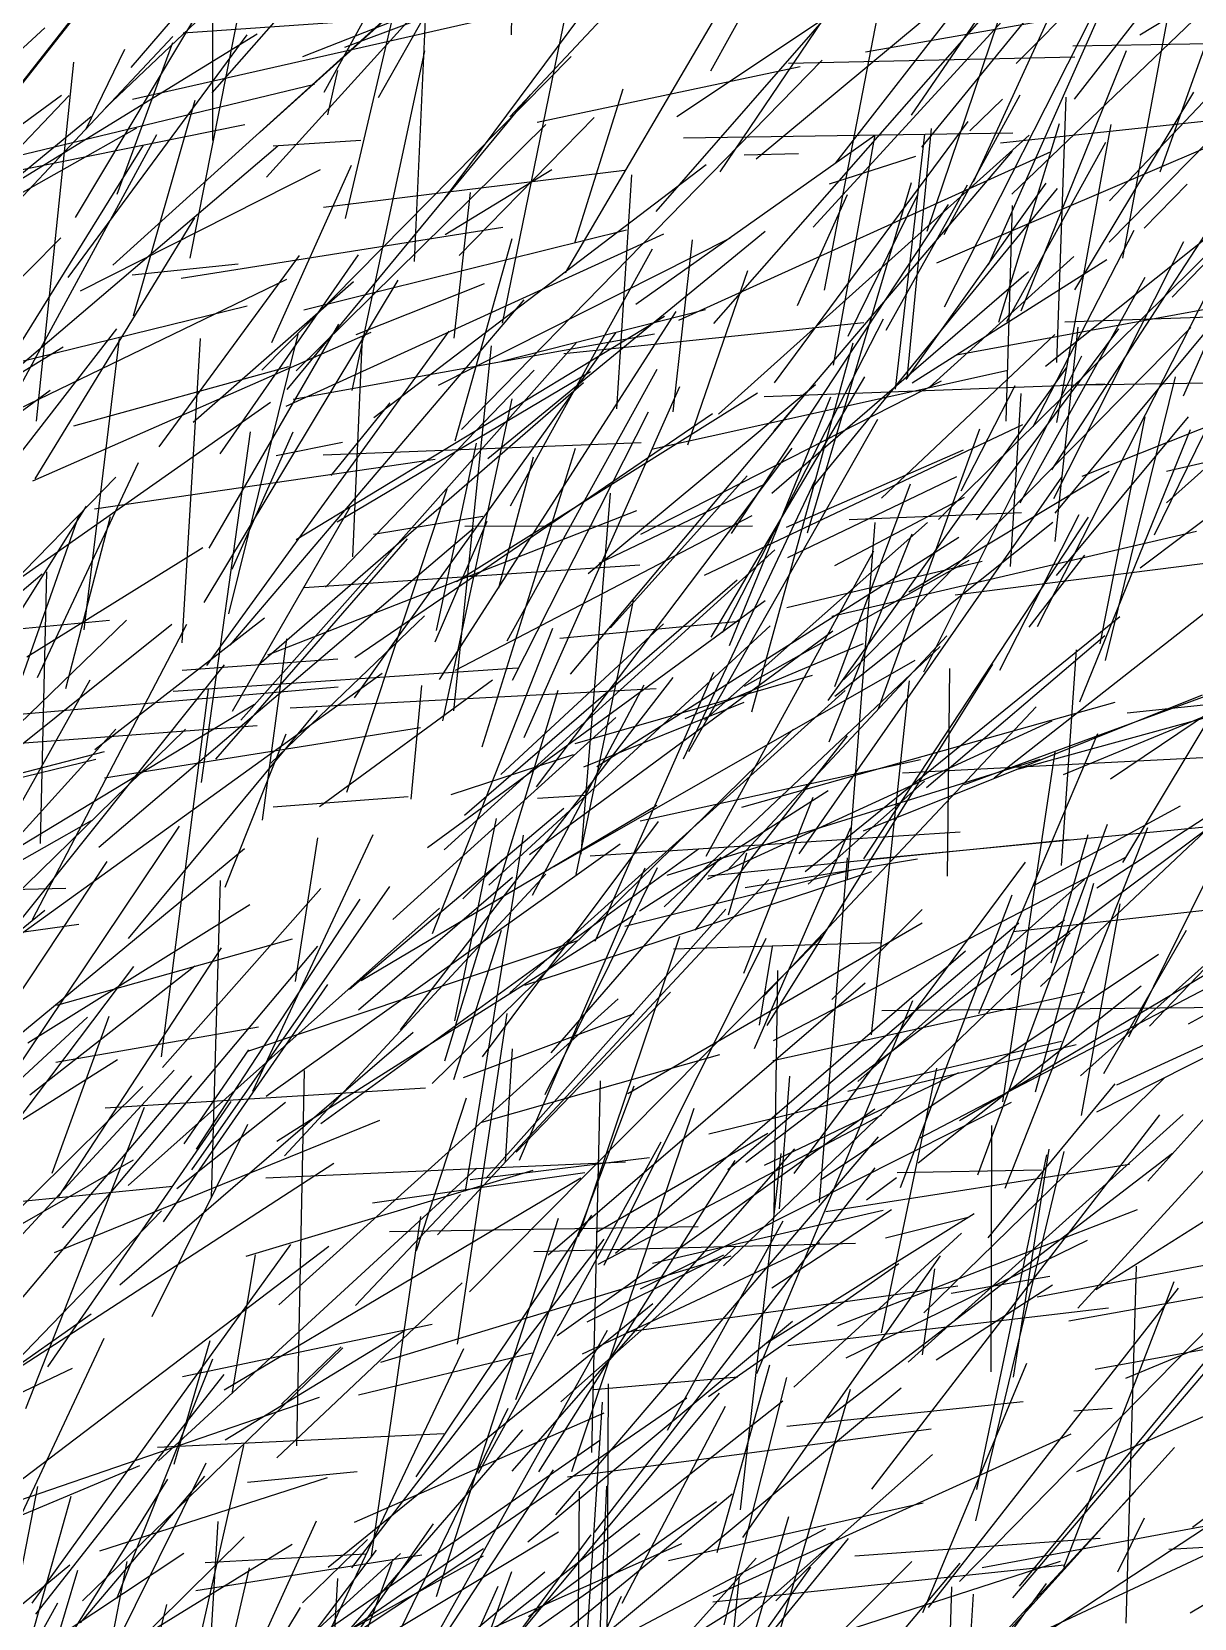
# Model space of a CAD drawing. Header units: metres. Extents: x 0 to 1019, y 0 to 619.
# Drawn here: x 669.5 to 731, y 119.4 to 203.3 of the extents above; entities that cross this region are included whole.
import ezdxf

# ---------------------------------------------------------------- set-up
doc = ezdxf.new("R2010")
doc.units = ezdxf.units.M

msp = doc.modelspace()

# ---------------------------------------------------------------- linework, layer by layer
at = {"color": 58}
for p, q in [((705.422, 201.213), (715.571, 219.536)), ((724.139, 187.954), (736.312, 188.355)), ((673.396, 146.4), (690.334, 147.455))]:
    msp.add_line(p, q, dxfattribs=at)
at = {"color": 74}
for p, q in [((721.57, 201.596), (737.92, 218.11)), ((692.395, 161.874), (706.812, 174.315)), ((668.285, 147.819), (677.328, 161.288))]:
    msp.add_line(p, q, dxfattribs=at)
at = {"color": 56}
for p, q in [((679.054, 200.056), (694.654, 217.742)), ((720.116, 190.964), (728.327, 209.491)), ((699.394, 164.446), (718.542, 176.57)), ((689.012, 150.53), (703.432, 169.145)), ((683.459, 153.075), (684.641, 160.681)), ((706.992, 125.164), (709.139, 143.994)), ((724.787, 127.18), (733.05, 130.77)), ((708.857, 120.337), (712.038, 123.548))]:
    msp.add_line(p, q, dxfattribs=at)
at = {"color": 247}
for p, q in [((684.968, 200.092), (694.556, 217.34)), ((728.887, 176.694), (738.578, 196.471))]:
    msp.add_line(p, q, dxfattribs=at)
at = {"color": 79}
for p, q in [((687.855, 199.796), (697.634, 217.099)), ((673.804, 190.943), (688.779, 204.489)), ((708.782, 182.194), (721.378, 196.961)), ((685.498, 118.257), (704.162, 131.077)), ((696.144, 110.653), (700.704, 120.595))]:
    msp.add_line(p, q, dxfattribs=at)
at = {"color": 141}
for p, q in [((716.041, 198.873), (728.518, 217.088)), ((680.005, 170.864), (695.55, 189.106)), ((676.364, 149.095), (678.866, 168.505)), ((661.535, 141.374), (673.492, 159.422)), ((675.884, 135.381), (680.934, 145.532))]:
    msp.add_line(p, q, dxfattribs=at)
at = {"color": 214}
msp.add_line((724.652, 199.717), (737.535, 216.204), dxfattribs=at)
at = {"color": 203}
for p, q in [((694.882, 203.12), (695.145, 215.495)), ((692.028, 133.913), (694.651, 151.388)), ((692.704, 142.614), (702.174, 143.772))]:
    msp.add_line(p, q, dxfattribs=at)
at = {"color": 35}
for p, q in [((679.08, 197.527), (679.103, 214.222)), ((693.639, 180.725), (708.291, 192.738)), ((684.917, 180.923), (701.742, 181.568)), ((721.985, 118.276), (741.198, 127.283))]:
    msp.add_line(p, q, dxfattribs=at)
at = {"color": 106}
for p, q in [((719.315, 195.355), (727.875, 213.953)), ((681.997, 170.348), (701.508, 177.973)), ((665.889, 163.304), (673.354, 165.23))]:
    msp.add_line(p, q, dxfattribs=at)
at = {"color": 146}
for p, q in [((726.503, 194.348), (745.517, 214.335)), ((694.108, 117.157), (705.877, 131.325))]:
    msp.add_line(p, q, dxfattribs=at)
at = {"color": 176}
for p, q in [((674.775, 201.384), (685.174, 213.593)), ((691.251, 166.853), (694.92, 183.882))]:
    msp.add_line(p, q, dxfattribs=at)
at = {"color": 17}
for p, q in [((716.587, 197.185), (730.017, 213.605)), ((726.484, 192.151), (734.309, 200.122)), ((716.694, 169.455), (725.038, 186.155)), ((683.916, 173.904), (701.673, 175.11)), ((664.532, 108.764), (670.886, 120.243))]:
    msp.add_line(p, q, dxfattribs=at)
at = {"color": 165}
for p, q in [((663.127, 193.149), (678.159, 212.253)), ((711.707, 195.244), (716.268, 196.708)), ((685.658, 177.367), (699.064, 185.314)), ((696.253, 162.774), (698.819, 162.926))]:
    msp.add_line(p, q, dxfattribs=at)
at = {"color": 197}
for p, q in [((681.927, 195.595), (697.059, 212.295)), ((698.529, 112.955), (699.701, 130.846))]:
    msp.add_line(p, q, dxfattribs=at)
at = {"color": 54}
for p, q in [((691.341, 194.456), (704.951, 212.732)), ((677.414, 190.26), (694.42, 192.951))]:
    msp.add_line(p, q, dxfattribs=at)
at = {"color": 152}
for p, q in [((712.032, 196.352), (724.494, 212.334)), ((694.655, 171.08), (702.594, 185.447))]:
    msp.add_line(p, q, dxfattribs=at)
at = {"color": 60}
for p, q in [((686.099, 193.41), (690.462, 211.909)), ((686.6, 170.203), (705.515, 183.103)), ((686.799, 151.59), (694.931, 158.598)), ((691.837, 147.904), (694.349, 155.796)), ((721.397, 120.507), (733.857, 135.115))]:
    msp.add_line(p, q, dxfattribs=at)
at = {"color": 218}
for p, q in [((707.83, 196.565), (725.796, 211.535)), ((698.575, 159.806), (700.122, 178.887)), ((675.483, 104.6), (684.571, 124.57))]:
    msp.add_line(p, q, dxfattribs=at)
at = {"color": 163}
for p, q in [((710.833, 192.955), (727.145, 210.728)), ((691.317, 160.042), (708.802, 175.89)), ((720.987, 142.15), (728.527, 161.214)), ((663.961, 139.39), (674.904, 153.876))]:
    msp.add_line(p, q, dxfattribs=at)
at = {"color": 111}
msp.add_line((677.885, 191.31), (681.59, 209.922), dxfattribs=at)
at = {"color": 42}
for p, q in [((683.846, 201.967), (703.49, 209.697)), ((701.454, 188.879), (714.092, 197.812)), ((668.783, 168.517), (672.019, 177.739)), ((686.447, 122.084), (699.784, 139.465))]:
    msp.add_line(p, q, dxfattribs=at)
at = {"color": 205}
for p, q in [((702.53, 193.775), (716.587, 209.864)), ((708.648, 136.896), (714.98, 141.029))]:
    msp.add_line(p, q, dxfattribs=at)
at = {"color": 38}
for p, q in [((729.183, 195.879), (734.307, 210.18)), ((700.123, 171.769), (707.34, 179.81)), ((690.435, 160.171), (708.298, 173.226)), ((704.396, 116.146), (723.925, 122.436))]:
    msp.add_line(p, q, dxfattribs=at)
at = {"color": 116}
for p, q in [((661.692, 191.284), (676.165, 209.603)), ((691.923, 169.531), (707.61, 177.713)), ((698.417, 139.599), (703.784, 155.471))]:
    msp.add_line(p, q, dxfattribs=at)
at = {"color": 39}
for p, q in [((711.43, 189.629), (715.25, 209.365)), ((708.794, 184.718), (719.028, 198.541)), ((717.379, 191.057), (733.398, 197.918)), ((697.445, 171.222), (706.937, 172.126))]:
    msp.add_line(p, q, dxfattribs=at)
at = {"color": 75}
for p, q in [((716.858, 192.734), (722.374, 209.005)), ((721.756, 121.127), (732.709, 134.363)), ((716.632, 119.72), (722.141, 132.904))]:
    msp.add_line(p, q, dxfattribs=at)
at = {"color": 142}
for p, q in [((728.119, 203.115), (738.724, 209.57)), ((727.386, 119.168), (727.94, 138.027)), ((690.254, 115.954), (709.238, 130.91)), ((697.586, 105.138), (712.703, 123.637))]:
    msp.add_line(p, q, dxfattribs=at)
at = {"color": 18}
for p, q in [((717.789, 188.744), (727.643, 208.153)), ((682.273, 197.25), (686.908, 197.54)), ((669.548, 156.35), (677.709, 171.975)), ((662.718, 156.501), (681.297, 167.735)), ((695.584, 152.883), (713.94, 158.89)), ((715.287, 142.989), (722.91, 143.123))]:
    msp.add_line(p, q, dxfattribs=at)
at = {"color": 76}
for p, q in [((721.35, 194.693), (735.748, 208.495)), ((729.814, 189.252), (745.556, 205.527)), ((712.441, 169.029), (730.803, 187.654)), ((692.457, 141.994), (695.51, 160.818)), ((706.097, 138.053), (724.429, 155.659)), ((670.595, 142.956), (673.61, 151.244)), ((656.928, 129.288), (675.39, 147.531)), ((719.773, 122.109), (738.643, 125.614))]:
    msp.add_line(p, q, dxfattribs=at)
at = {"color": 5}
for p, q in [((727.214, 191.305), (730.353, 208.156)), ((679.745, 128.859), (689.26, 134.653))]:
    msp.add_line(p, q, dxfattribs=at)
at = {"color": 120}
for p, q in [((686.063, 202.471), (698.787, 207.233)), ((691.066, 169.046), (703.587, 188.487))]:
    msp.add_line(p, q, dxfattribs=at)
at = {"color": 4}
for p, q in [((694.402, 187.868), (698.431, 207.547)), ((689.575, 162.711), (690.146, 168.724))]:
    msp.add_line(p, q, dxfattribs=at)
at = {"color": 31}
for p, q in [((694.803, 198.79), (703.068, 207.594)), ((703.987, 197.67), (721.397, 197.928)), ((694.832, 178.213), (702.335, 191.803)), ((662.492, 150.975), (672.593, 169.017)), ((681.909, 147.015), (700.632, 160.348)), ((692.658, 136.677), (711.387, 155.552))]:
    msp.add_line(p, q, dxfattribs=at)
at = {"color": 91}
msp.add_line((703.631, 198.806), (716.453, 207.349), dxfattribs=at)
at = {"color": 108}
for p, q in [((681.594, 197.979), (690.932, 206.381)), ((655.907, 125.203), (671.673, 132.644)), ((674.323, 110.516), (693.398, 123.111))]:
    msp.add_line(p, q, dxfattribs=at)
at = {"color": 157}
for p, q in [((673.412, 199.251), (680.358, 205.852)), ((674.011, 120.461), (679.094, 133.145))]:
    msp.add_line(p, q, dxfattribs=at)
at = {"color": 28}
for p, q in [((689.757, 191.138), (690.403, 205.538)), ((686.177, 163.085), (691.486, 179.116)), ((693.532, 142.671), (706.216, 156.901)), ((678.195, 120.895), (690.135, 122.777))]:
    msp.add_line(p, q, dxfattribs=at)
at = {"color": 26}
for p, q in [((697.736, 190.538), (706.854, 206.068)), ((723.721, 182.626), (726.595, 198.369)), ((721.413, 155.729), (740.91, 157.897)), ((718.575, 121.369), (733.817, 136.884)), ((730.891, 124.241), (748.092, 137.144))]:
    msp.add_line(p, q, dxfattribs=at)
at = {"color": 113}
for p, q in [((705.924, 195.878), (712.664, 205.844)), ((652.566, 180.115), (671.498, 199.914)), ((715.452, 142.2), (721.352, 157.667))]:
    msp.add_line(p, q, dxfattribs=at)
at = {"color": 67}
msp.add_line((671.832, 193.459), (678.981, 205.407), dxfattribs=at)
at = {"color": 162}
for p, q in [((713.598, 202.211), (730.592, 205.193)), ((669.572, 179.549), (687.457, 187.407)), ((681.205, 147.285), (687.564, 160.845)), ((699.382, 139.835), (708.437, 145.067)), ((685.183, 122.123), (702.355, 136.067))]:
    msp.add_line(p, q, dxfattribs=at)
at = {"color": 229}
msp.add_line((674.844, 199.718), (693.92, 204.035), dxfattribs=at)
at = {"color": 86}
for p, q in [((677.525, 203.227), (695.585, 204.477)), ((723.564, 178.605), (730.445, 192.198)), ((652.958, 121.696), (672.655, 135.516))]:
    msp.add_line(p, q, dxfattribs=at)
at = {"color": 44}
for p, q in [((705.577, 187.864), (720.244, 204.546)), ((697.646, 186.272), (713.522, 187.907)), ((711.177, 141.406), (712.645, 159.608)), ((679.011, 141.651), (679.488, 158.416)), ((689.859, 138.859), (692.496, 146.934)), ((725.758, 132.584), (739.75, 135.15))]:
    msp.add_line(p, q, dxfattribs=at)
at = {"color": 149}
for p, q in [((651.237, 186.061), (670.207, 203.492)), ((686.664, 187.285), (693.463, 189.981)), ((694.573, 143.526), (694.942, 149.53)), ((726.94, 121.884), (728.352, 124.741))]:
    msp.add_line(p, q, dxfattribs=at)
at = {"color": 21}
msp.add_line((662.073, 187.198), (676.967, 203.026), dxfattribs=at)
at = {"color": 222}
for p, q in [((664.012, 192.465), (681.428, 203.177)), ((686.626, 135.958), (692.189, 141.827))]:
    msp.add_line(p, q, dxfattribs=at)
at = {"color": 97}
for p, q in [((671.429, 190.283), (680.895, 203.112)), ((703.452, 154.805), (714.442, 155.146)), ((695.119, 130.988), (701.37, 147.557)), ((716.944, 119.985), (730.163, 136.88))]:
    msp.add_line(p, q, dxfattribs=at)
at = {"color": 80}
for p, q in [((672.365, 198.108), (674.439, 202.367)), ((674.612, 142.3), (691.08, 156.963)), ((670.664, 106.1), (689.01, 122.856))]:
    msp.add_line(p, q, dxfattribs=at)
at = {"color": 219}
for p, q in [((674.022, 194.696), (676.965, 202.705)), ((720.738, 197.412), (735.62, 198.988)), ((726.562, 163.794), (745.136, 176.313)), ((679.74, 158.062), (682.961, 166.172)), ((721.428, 132.163), (723.309, 144.218))]:
    msp.add_line(p, q, dxfattribs=at)
at = {"color": 102}
for p, q in [((686.449, 184.321), (690.305, 202.265)), ((705.169, 159.712), (714.046, 175.836)), ((695.997, 157.639), (701.902, 168.76)), ((708.265, 152.333), (722.626, 167.597))]:
    msp.add_line(p, q, dxfattribs=at)
at = {"color": 223}
for p, q in [((721.832, 188.528), (727.411, 202.296)), ((724.352, 135.137), (737.551, 137.52))]:
    msp.add_line(p, q, dxfattribs=at)
at = {"color": 87}
for p, q in [((724.569, 202.533), (743.841, 202.859)), ((667.043, 131.514), (685.495, 143.475)), ((686.578, 124.502), (699.786, 130.275))]:
    msp.add_line(p, q, dxfattribs=at)
at = {"color": 174}
for p, q in [((730.429, 184.028), (738.451, 202.326)), ((703.439, 183.194), (704.454, 192.28))]:
    msp.add_line(p, q, dxfattribs=at)
at = {"color": 122}
for p, q in [((669.755, 182.698), (671.731, 201.671)), ((716.824, 163.326), (726.264, 171.373)), ((698.066, 127.187), (704.541, 146.381)), ((673.11, 122.995), (685.148, 126.864)), ((710.961, 104.622), (723.178, 121.254))]:
    msp.add_line(p, q, dxfattribs=at)
at = {"color": 71}
for p, q in [((681.685, 185.391), (698.033, 201.974)), ((721.08, 187.968), (726.306, 197.45)), ((682.285, 162.306), (689.421, 162.863)), ((693.312, 145.645), (705.894, 149.218)), ((692.284, 114.592), (699.091, 123.839))]:
    msp.add_line(p, q, dxfattribs=at)
at = {"color": 30}
for p, q in [((692.24, 182.252), (711.319, 201.782)), ((678.897, 175.991), (685.757, 187.827)), ((659.262, 150.25), (673.965, 166.412)), ((708.256, 143.375), (718.542, 148.272)), ((716.692, 135.562), (729.43, 148.01))]:
    msp.add_line(p, q, dxfattribs=at)
at = {"color": 233}
for p, q in [((696.234, 198.501), (710.152, 201.441)), ((723.716, 185.799), (724.213, 199.813)), ((727.538, 150.157), (734.087, 163.459)), ((670.846, 151.825), (683.298, 155.333))]:
    msp.add_line(p, q, dxfattribs=at)
at = {"color": 22}
for p, q in [((709.53, 201.625), (724.674, 201.952)), ((674.815, 190.432), (680.43, 191.021)), ((708.747, 149.96), (727.375, 159.659)), ((696.057, 138.816), (713.079, 139.253)), ((667.071, 125.054), (684.729, 131.109))]:
    msp.add_line(p, q, dxfattribs=at)
at = {"color": 213}
for p, q in [((668.674, 196.704), (684.472, 200.503)), ((706.292, 158.925), (717.898, 171.346))]:
    msp.add_line(p, q, dxfattribs=at)
at = {"color": 151}
for p, q in [((685.177, 198.895), (685.704, 201.237)), ((725.022, 145.995), (727.079, 157.183))]:
    msp.add_line(p, q, dxfattribs=at)
at = {"color": 209}
for p, q in [((723.122, 185.61), (741.953, 200.638)), ((705.292, 158.672), (724.366, 160.593))]:
    msp.add_line(p, q, dxfattribs=at)
at = {"color": 202}
for p, q in [((651.386, 185.508), (671.086, 199.934)), ((706.418, 170.831), (711.764, 183.982)), ((698.309, 158.74), (701.33, 173.219)), ((672.113, 109.848), (674.551, 122.432))]:
    msp.add_line(p, q, dxfattribs=at)
at = {"color": 59}
for p, q in [((674.889, 188.271), (678.157, 199.669)), ((703.728, 104.917), (709.549, 124.802))]:
    msp.add_line(p, q, dxfattribs=at)
at = {"color": 161}
for p, q in [((683.017, 184.363), (695.896, 199.938)), ((686.308, 152.673), (697.658, 162.243)), ((669.527, 120.228), (683.213, 139.181))]:
    msp.add_line(p, q, dxfattribs=at)
at = {"color": 11}
for p, q in [((698.227, 192.126), (700.783, 200.268)), ((676.246, 181.334), (683.666, 191.455)), ((709.447, 129.579), (721.939, 130.875))]:
    msp.add_line(p, q, dxfattribs=at)
at = {"color": 115}
msp.add_line((717.772, 192.556), (721.775, 199.952), dxfattribs=at)
at = {"color": 231}
for p, q in [((719.117, 198.037), (720.854, 199.712)), ((698.251, 165.655), (710.808, 169.279)), ((692.316, 157.45), (694.398, 159.532)), ((708.768, 140.825), (708.973, 153.658))]:
    msp.add_line(p, q, dxfattribs=at)
at = {"color": 29}
for p, q in [((724.671, 189.634), (730.965, 200.087)), ((668.092, 183.04), (676.119, 197.853)), ((706.331, 143.141), (721.709, 156.184)), ((684.947, 112.665), (688.574, 122.381))]:
    msp.add_line(p, q, dxfattribs=at)
at = {"color": 210}
for p, q in [((658.072, 186.842), (672.653, 198.806)), ((677.458, 169.536), (685.695, 170.143)), ((690.676, 117.478), (697.098, 127.27))]:
    msp.add_line(p, q, dxfattribs=at)
at = {"color": 169}
for p, q in [((692.113, 191.456), (699.251, 198.741)), ((726.89, 147.615), (734.31, 151.026)), ((699.127, 128.191), (699.585, 147.829)), ((697.866, 116.957), (715.49, 131.603))]:
    msp.add_line(p, q, dxfattribs=at)
at = {"color": 134}
for p, q in [((656.017, 187.441), (675.066, 198.207)), ((718.665, 179.021), (721.512, 184.577)), ((690.916, 171.632), (693.038, 181.527)), ((669.978, 160.366), (670.315, 174.73))]:
    msp.add_line(p, q, dxfattribs=at)
at = {"color": 248}
for p, q in [((661.611, 194.504), (680.785, 198.379)), ((702.289, 181.218), (721.055, 185.374)), ((726.293, 170.044), (729.99, 185.044)), ((722.476, 158.131), (730.255, 162.361)), ((719.552, 142.861), (726.4, 161.388))]:
    msp.add_line(p, q, dxfattribs=at)
at = {"color": 37}
for p, q in [((683.5, 185.349), (696.702, 198.373)), ((720.408, 163.848), (738.519, 178.054))]:
    msp.add_line(p, q, dxfattribs=at)
at = {"color": 109}
for p, q in [((715.81, 184.939), (717.102, 198.171)), ((729.52, 178.377), (746.659, 193.737)), ((723.96, 184.607), (737.921, 184.813)), ((684.803, 145.567), (704.765, 160.088))]:
    msp.add_line(p, q, dxfattribs=at)
at = {"color": 46}
for p, q in [((720.649, 187.936), (723.856, 198.431)), ((676.481, 140.377), (685.162, 152.914)), ((698.34, 109.089), (698.47, 126.134))]:
    msp.add_line(p, q, dxfattribs=at)
at = {"color": 129}
for p, q in [((665.782, 181.771), (675.414, 197.28)), ((668.046, 167.134), (685.717, 168.663)), ((713.946, 126.256), (729.164, 146.025)), ((717.175, 114.764), (735.648, 126.889))]:
    msp.add_line(p, q, dxfattribs=at)
at = {"color": 217}
for p, q in [((666.125, 183.287), (682.526, 197.245)), ((710.539, 176.8), (716.039, 195.311)), ((681.716, 161.606), (683.005, 171.188)), ((701.713, 136.83), (721.326, 146.705))]:
    msp.add_line(p, q, dxfattribs=at)
at = {"color": 119}
for p, q in [((705.826, 183.067), (722.268, 197.808)), ((700.446, 183.354), (701.251, 195.722)), ((717.457, 177.506), (732.246, 192.09)), ((705.086, 174.563), (721.924, 182.522))]:
    msp.add_line(p, q, dxfattribs=at)
at = {"color": 160}
for p, q in [((711.905, 185.655), (714.115, 197.823)), ((673.355, 163.838), (690.071, 166.51)), ((728.539, 142.529), (744.196, 159.939)), ((667.752, 115.72), (669.833, 126.393))]:
    msp.add_line(p, q, dxfattribs=at)
at = {"color": 251}
for p, q in [((715.186, 184.384), (716.739, 197.865)), ((723.464, 180.123), (732.38, 193.795)), ((669.727, 119.635), (679.68, 132.314))]:
    msp.add_line(p, q, dxfattribs=at)
at = {"color": 249}
for p, q in [((687.61, 182.884), (705.182, 196.264)), ((696.211, 163.366), (709.719, 181.276)), ((710.409, 158.901), (727.058, 172.365)), ((699.446, 116.058), (699.921, 126.406))]:
    msp.add_line(p, q, dxfattribs=at)
at = {"color": 243}
for p, q in [((703.727, 188.031), (723.415, 196.954)), ((676.422, 148.534), (684.799, 157.995)), ((705.761, 122.9), (708.539, 132.822)), ((678.17, 104.631), (679.367, 124.535))]:
    msp.add_line(p, q, dxfattribs=at)
at = {"color": 110}
for p, q in [((707.19, 196.779), (710.056, 196.847)), ((695.994, 117.33), (706.56, 125.995))]:
    msp.add_line(p, q, dxfattribs=at)
at = {"color": 215}
msp.add_line((672.084, 189.585), (684.78, 195.994), dxfattribs=at)
at = {"color": 19}
for p, q in [((682.21, 186.863), (686.419, 196.221)), ((722.468, 182.417), (727.808, 192.797)), ((716.98, 184.502), (724.614, 191.406)), ((696.982, 149.313), (705.973, 159.653))]:
    msp.add_line(p, q, dxfattribs=at)
at = {"color": 155}
msp.add_line((684.945, 194.001), (700.864, 195.959), dxfattribs=at)
at = {"color": 131}
for p, q in [((691.383, 192.556), (697.013, 196.003)), ((727.214, 159.369), (735.973, 173.967)), ((690.965, 139.682), (708.499, 158.472)), ((716.396, 143.489), (728.185, 152.843)), ((702.333, 138.2), (714.545, 140.99))]:
    msp.add_line(p, q, dxfattribs=at)
at = {"color": 250}
for p, q in [((723.639, 177.834), (738.502, 195.746)), ((651.36, 172.543), (671.053, 192.385)), ((704.599, 155.801), (712.647, 166.056)), ((706.358, 156.604), (707.326, 159.874)), ((722.687, 136.412), (736.402, 139.006))]:
    msp.add_line(p, q, dxfattribs=at)
at = {"color": 64}
for p, q in [((691.856, 187.077), (692.71, 194.779)), ((672.836, 178.07), (690.847, 180.685)), ((667.03, 164.938), (674.525, 172.177)), ((721.3, 153.439), (735.419, 163.956)), ((661.834, 155.452), (672.666, 161.598)), ((688.266, 113.313), (705.727, 125.595)), ((699.437, 105.892), (716.061, 122.42))]:
    msp.add_line(p, q, dxfattribs=at)
at = {"color": 49}
msp.add_line((710.002, 188.815), (712.644, 194.673), dxfattribs=at)
at = {"color": 78}
for p, q in [((710.772, 179.136), (723.759, 194.988)), ((705.552, 120.591), (724.489, 129.174))]:
    msp.add_line(p, q, dxfattribs=at)
at = {"color": 103}
for p, q in [((712.681, 187.192), (716.365, 194.677)), ((692.733, 117.883), (694.185, 121.112))]:
    msp.add_line(p, q, dxfattribs=at)
at = {"color": 105}
msp.add_line((714.699, 187.513), (718.999, 195.183), dxfattribs=at)
at = {"color": 83}
msp.add_line((715.746, 184.891), (723.167, 195.283), dxfattribs=at)
at = {"color": 196}
for p, q in [((728.342, 192.898), (730.614, 195.224)), ((718.347, 173.514), (734.248, 175.54)), ((664.623, 165.362), (681.434, 166.61))]:
    msp.add_line(p, q, dxfattribs=at)
at = {"color": 230}
msp.add_line((706.515, 176.754), (717.986, 194.147), dxfattribs=at)
at = {"color": 195}
msp.add_line((721.039, 182.697), (721.375, 194.094), dxfattribs=at)
at = {"color": 241}
for p, q in [((669.687, 179.647), (678.14, 193.451)), ((696.336, 127.172), (706.711, 143.616))]:
    msp.add_line(p, q, dxfattribs=at)
at = {"color": 96}
for p, q in [((682.966, 183.493), (702.944, 192.598)), ((663.58, 180.816), (683.008, 190.193)), ((727.444, 167.281), (745.886, 169.217)), ((669.408, 147.083), (678.129, 153.911))]:
    msp.add_line(p, q, dxfattribs=at)
at = {"color": 181}
for p, q in [((683.897, 188.574), (700.968, 192.813)), ((660.614, 159.44), (672.401, 178.195))]:
    msp.add_line(p, q, dxfattribs=at)
at = {"color": 136}
msp.add_line((691.015, 184.596), (706.461, 192.379), dxfattribs=at)
at = {"color": 130}
for p, q in [((691.911, 181.662), (694.921, 192.357)), ((695.544, 165.974), (703.79, 184.525)), ((655.223, 137.088), (674.039, 148.962)), ((719.491, 126.231), (723.2, 143.918))]:
    msp.add_line(p, q, dxfattribs=at)
at = {"color": 7}
for p, q in [((679.475, 180.963), (686.788, 191.484)), ((670.354, 132.72), (680.062, 146.744)), ((667.038, 125.3), (685.223, 139.091)), ((676.157, 128.47), (691.303, 129.19))]:
    msp.add_line(p, q, dxfattribs=at)
at = {"color": 221}
for p, q in [((716.07, 184.727), (726.358, 191.237)), ((678.777, 169.783), (691.578, 187.455)), ((716.617, 133.347), (717.262, 137.895)), ((669.131, 117.107), (671.596, 125.881))]:
    msp.add_line(p, q, dxfattribs=at)
at = {"color": 168}
for p, q in [((704.215, 181.445), (707.384, 190.658)), ((683.339, 183.866), (702.446, 187.314)), ((710.087, 159.825), (723.988, 179.745))]:
    msp.add_line(p, q, dxfattribs=at)
at = {"color": 166}
for p, q in [((708.65, 178.895), (722.22, 190.614)), ((700.387, 138.73), (718.889, 154.708)), ((691.648, 113.022), (694.9, 121.897))]:
    msp.add_line(p, q, dxfattribs=at)
at = {"color": 143}
for p, q in [((722.698, 171.848), (732.225, 190.523)), ((712.654, 158.515), (714.121, 177.335)), ((708.399, 150.76), (720.339, 169.856))]:
    msp.add_line(p, q, dxfattribs=at)
at = {"color": 242}
for p, q in [((678.05, 182.64), (686.526, 190.07)), ((665.775, 152.394), (679.709, 169.809)), ((718.839, 163.494), (735.805, 169.727))]:
    msp.add_line(p, q, dxfattribs=at)
at = {"color": 32}
for p, q in [((678.625, 173.113), (688.891, 190.142)), ((698.704, 164.426), (707.192, 167.85)), ((677.475, 132.195), (690.686, 134.971)), ((672.082, 119.19), (678.669, 126.933))]:
    msp.add_line(p, q, dxfattribs=at)
at = {"color": 90}
for p, q in [((721.791, 178.386), (728.386, 190.316)), ((676.202, 108.628), (680.727, 128.554))]:
    msp.add_line(p, q, dxfattribs=at)
at = {"color": 53}
for p, q in [((665.624, 185.034), (680.9, 188.796)), ((700.883, 156.004), (712.959, 158.992))]:
    msp.add_line(p, q, dxfattribs=at)
at = {"color": 69}
for p, q in [((718.416, 186.206), (733.653, 189.006)), ((681.884, 142.71), (700.914, 143.546))]:
    msp.add_line(p, q, dxfattribs=at)
at = {"color": 194}
for p, q in [((683.49, 176.434), (702.966, 188.238)), ((686.494, 175.531), (687.006, 187.147)), ((671.306, 168.571), (673.667, 177.652)), ((707.161, 153.512), (710.839, 162.819)), ((714.461, 151.547), (733.854, 151.725)), ((709.053, 141.057), (709.595, 148.073))]:
    msp.add_line(p, q, dxfattribs=at)
at = {"color": 88}
for p, q in [((694.374, 185.872), (705.145, 188.601)), ((717.932, 158.655), (718.071, 169.629)), ((693.344, 149.097), (702.663, 161.531)), ((726.214, 148.213), (730.582, 155.786)), ((694.289, 112.166), (708.121, 120.796))]:
    msp.add_line(p, q, dxfattribs=at)
at = {"color": 68}
for p, q in [((706.039, 171.526), (714.561, 188.112)), ((708.701, 148.909), (725.202, 152.538))]:
    msp.add_line(p, q, dxfattribs=at)
at = {"color": 216}
for p, q in [((665.398, 176.482), (674.018, 187.571)), ((668.421, 135.657), (684.649, 154.941)), ((658.003, 133.976), (674.885, 143.651)), ((698.633, 133.396), (711.192, 139.28)), ((699.236, 131.508), (706.851, 132.193)), ((670.987, 114.099), (680.747, 123.732))]:
    msp.add_line(p, q, dxfattribs=at)
at = {"color": 226}
for p, q in [((672.286, 171.669), (674.147, 187.074)), ((711.984, 175.066), (718.841, 178.685)), ((695.741, 123.46), (709.74, 135.135))]:
    msp.add_line(p, q, dxfattribs=at)
at = {"color": 8}
msp.add_line((677.462, 170.98), (678.432, 187.073), dxfattribs=at)
at = {"color": 206}
for p, q in [((679.932, 172.506), (683.607, 187.295)), ((703.97, 164.854), (710.939, 179.57)), ((690.844, 171.03), (693.598, 177.414)), ((705.247, 158.483), (723.467, 166.85))]:
    msp.add_line(p, q, dxfattribs=at)
at = {"color": 99}
for p, q in [((686.58, 168.076), (700.393, 187.373)), ((680.572, 166.891), (698.34, 186.873)), ((692.337, 147.998), (701.37, 151.384))]:
    msp.add_line(p, q, dxfattribs=at)
at = {"color": 211}
for p, q in [((714.456, 178.625), (723.62, 187.285)), ((697.998, 169.317), (709.987, 183.601)), ((712.584, 133.19), (725.346, 139.405))]:
    msp.add_line(p, q, dxfattribs=at)
at = {"color": 154}
for p, q in [((719.468, 177.489), (727.005, 187.577)), ((704.267, 165.244), (714.26, 182.797)), ((724.972, 148.102), (741.485, 162.829)), ((713.818, 159.542), (732.669, 161.356)), ((674.728, 105.183), (683.725, 119.985))]:
    msp.add_line(p, q, dxfattribs=at)
at = {"color": 133}
for p, q in [((723.631, 176.33), (724.859, 187.657)), ((690.698, 155.612), (697.075, 171.751)), ((695.133, 144.063), (703.296, 152.508)), ((707.081, 111.896), (712.808, 131.526))]:
    msp.add_line(p, q, dxfattribs=at)
at = {"color": 98}
for p, q in [((659.831, 179.685), (671.175, 186.629)), ((683.829, 120.236), (687.272, 123.593))]:
    msp.add_line(p, q, dxfattribs=at)
at = {"color": 41}
for p, q in [((691.838, 167.38), (693.821, 186.674)), ((697.142, 159.154), (716.236, 170.066)), ((711.222, 142.6), (729.092, 154.52)), ((674.164, 137.043), (689.689, 150.405))]:
    msp.add_line(p, q, dxfattribs=at)
at = {"color": 204}
for p, q in [((707.588, 167.333), (712.943, 186.845)), ((724.073, 164.028), (737.613, 169.615))]:
    msp.add_line(p, q, dxfattribs=at)
at = {"color": 94}
for p, q in [((671.736, 182.452), (683.108, 185.594)), ((722.26, 171.8), (725.208, 175.61)), ((720.255, 132.446), (720.279, 145.476)), ((719.433, 124.582), (724.111, 144.102)), ((666.686, 110.713), (676.71, 126.776))]:
    msp.add_line(p, q, dxfattribs=at)
at = {"color": 183}
for p, q in [((685.043, 173.919), (696.082, 185.393)), ((728.136, 174.95), (739.687, 183.664)), ((694.208, 173.889), (696.05, 180.808)), ((657.159, 162.559), (673.966, 179.739)), ((719.596, 151.395), (725.888, 166.181)), ((686.79, 131.232), (695.971, 133.449)), ((704.894, 117.243), (717.141, 128.078)), ((717.623, 102.964), (718.166, 121.092))]:
    msp.add_line(p, q, dxfattribs=at)
at = {"color": 20}
for p, q in [((711.634, 167.937), (724.237, 185.514)), ((678.231, 144.225), (686.872, 157.43)), ((690.195, 117.234), (699.958, 134.656))]:
    msp.add_line(p, q, dxfattribs=at)
at = {"color": 55}
for p, q in [((681.529, 169.835), (698.689, 184.744)), ((667.758, 141.349), (676.974, 142.267)), ((684.99, 110.572), (694.698, 130.537))]:
    msp.add_line(p, q, dxfattribs=at)
at = {"color": 125}
for p, q in [((698.935, 174.64), (710.954, 184.643)), ((659.826, 158.293), (676.911, 171.961)), ((707.248, 158.043), (716.349, 159.567))]:
    msp.add_line(p, q, dxfattribs=at)
at = {"color": 45}
for p, q in [((701.719, 176.73), (717.618, 184.829)), ((712.746, 177.502), (721.861, 177.862)), ((672.851, 165.351), (681.824, 172.295)), ((697.562, 103.606), (710.709, 122.132))]:
    msp.add_line(p, q, dxfattribs=at)
at = {"color": 147}
for p, q in [((705.448, 171.275), (713.566, 185.032)), ((691.351, 148.888), (697.348, 168.476)), ((687.483, 122.7), (690.091, 140.666)), ((705.525, 120.284), (724.13, 122.256))]:
    msp.add_line(p, q, dxfattribs=at)
at = {"color": 246}
for p, q in [((708.25, 184), (726.269, 184.673)), ((663.488, 162.535), (672.905, 164.837)), ((670.717, 138.752), (687.915, 145.745))]:
    msp.add_line(p, q, dxfattribs=at)
at = {"color": 114}
for p, q in [((725.065, 179.797), (737.553, 184.763)), ((669.822, 169.14), (675.151, 180.509)), ((678.686, 122.374), (687.166, 122.837))]:
    msp.add_line(p, q, dxfattribs=at)
at = {"color": 62}
for p, q in [((663.792, 179.448), (670.481, 184.327)), ((711.818, 172.386), (731.103, 176.888)), ((707.994, 150.772), (708.687, 154.934))]:
    msp.add_line(p, q, dxfattribs=at)
at = {"color": 208}
for p, q in [((668.555, 174.169), (682.136, 183.701)), ((699.047, 159.714), (718.606, 160.989)), ((713.206, 110.335), (727.883, 126.134))]:
    msp.add_line(p, q, dxfattribs=at)
at = {"color": 201}
for p, q in [((685.341, 179.823), (688.459, 183.67)), ((722.852, 152.808), (739.218, 168.256)), ((710.58, 158.221), (716.72, 163.666))]:
    msp.add_line(p, q, dxfattribs=at)
at = {"color": 150}
for p, q in [((691.982, 174.216), (707.887, 184.19)), ((661.122, 154.59), (672.001, 156.118))]:
    msp.add_line(p, q, dxfattribs=at)
at = {"color": 27}
for p, q in [((721.278, 175.018), (721.828, 184.151)), ((695.833, 159.798), (711.869, 171.621))]:
    msp.add_line(p, q, dxfattribs=at)
at = {"color": 16}
msp.add_line((729.521, 180.056), (747.27, 184.1), dxfattribs=at)
at = {"color": 66}
for p, q in [((694.936, 169.015), (702.129, 183.197)), ((725.838, 158.026), (745.554, 170.823)), ((718.133, 136.612), (723.344, 137.5))]:
    msp.add_line(p, q, dxfattribs=at)
at = {"color": 191}
for p, q in [((723.706, 174.536), (730.68, 182.918)), ((711.99, 168.665), (715.979, 179.391)), ((679.252, 164.825), (689.389, 176.483))]:
    msp.add_line(p, q, dxfattribs=at)
at = {"color": 47}
for p, q in [((726.022, 170.924), (728.388, 182.934)), ((715.887, 173.669), (726.497, 180.052)), ((687.967, 132.966), (706.492, 138.579)), ((689.864, 102.624), (707.815, 122.603))]:
    msp.add_line(p, q, dxfattribs=at)
at = {"color": 128}
for p, q in [((678.496, 163.607), (681.076, 182.129)), ((690.694, 147.697), (709.79, 166.411)), ((696.814, 138.632), (713.591, 153.015)), ((725.784, 136.805), (740.156, 145.878))]:
    msp.add_line(p, q, dxfattribs=at)
at = {"color": 127}
for p, q in [((680.11, 174.88), (683.331, 182.131)), ((725.829, 146.195), (732.358, 149.482)), ((689.84, 126.891), (699.134, 140.734))]:
    msp.add_line(p, q, dxfattribs=at)
at = {"color": 186}
for p, q in [((714.286, 167.501), (719.653, 182.294)), ((655.811, 135.836), (672.462, 151.192)), ((708.292, 133.923), (719.343, 140.822)), ((701.001, 134.569), (718.484, 136.989))]:
    msp.add_line(p, q, dxfattribs=at)
at = {"color": 36}
for p, q in [((724.939, 167.859), (730.799, 182.258)), ((730.765, 119.707), (750.465, 131.407))]:
    msp.add_line(p, q, dxfattribs=at)
at = {"color": 52}
for p, q in [((682.441, 180.887), (685.952, 181.594)), ((711.829, 152.12), (716.6, 156.883)), ((692.19, 118.167), (703.895, 123.38))]:
    msp.add_line(p, q, dxfattribs=at)
at = {"color": 228}
for p, q in [((693.324, 165.492), (698.274, 181.271)), ((677.036, 127.575), (678.949, 134.106))]:
    msp.add_line(p, q, dxfattribs=at)
at = {"color": 14}
msp.add_line((709.426, 177.092), (718.788, 181.189), dxfattribs=at)
at = {"color": 6}
for p, q in [((709.49, 175.497), (718.427, 179.78)), ((711.677, 165.746), (716.077, 176.743)), ((694.912, 127.199), (709.865, 144.239)), ((688.438, 139.869), (704.761, 140.138))]:
    msp.add_line(p, q, dxfattribs=at)
at = {"color": 234}
for p, q in [((699.514, 175.188), (708.301, 179.385)), ((701.038, 147.166), (716.599, 156.181)), ((680.856, 138.554), (696.024, 143.112))]:
    msp.add_line(p, q, dxfattribs=at)
at = {"color": 34}
msp.add_line((680.134, 167.376), (686.366, 178.19), dxfattribs=at)
at = {"color": 235}
msp.add_line((673.062, 160.183), (692.88, 177.033), dxfattribs=at)
at = {"color": 107}
for p, q in [((687.587, 176.72), (693.373, 177.678)), ((671.132, 140.065), (677.972, 148.094))]:
    msp.add_line(p, q, dxfattribs=at)
at = {"color": 190}
for p, q in [((692.408, 177.155), (707.623, 177.171)), ((676.221, 127.75), (693.053, 143.21))]:
    msp.add_line(p, q, dxfattribs=at)
at = {"color": 25}
for p, q in [((705.093, 166.892), (716.885, 177.344)), ((655.731, 145.106), (670.208, 156.856))]:
    msp.add_line(p, q, dxfattribs=at)
at = {"color": 101}
for p, q in [((711.98, 168.154), (723.516, 177.361)), ((682.477, 144.634), (701.447, 156.65))]:
    msp.add_line(p, q, dxfattribs=at)
at = {"color": 70}
msp.add_line((713.516, 159.561), (725.389, 177.627), dxfattribs=at)
at = {"color": 172}
for p, q in [((720.701, 169.542), (724.898, 177.772)), ((670.919, 141.701), (679.544, 154.859))]:
    msp.add_line(p, q, dxfattribs=at)
at = {"color": 255}
msp.add_line((669.243, 170.234), (678.55, 176.022), dxfattribs=at)
at = {"color": 61}
for p, q in [((707.206, 168.685), (719.082, 175.345)), ((665.006, 116.459), (673.338, 134.237))]:
    msp.add_line(p, q, dxfattribs=at)
at = {"color": 57}
msp.add_line((709.448, 172.851), (719.771, 175.291), dxfattribs=at)
at = {"color": 199}
for p, q in [((663.14, 168.759), (670.065, 174.634)), ((669.302, 149.844), (681.04, 157.148))]:
    msp.add_line(p, q, dxfattribs=at)
at = {"color": 92}
for p, q in [((655.136, 170.447), (673.619, 172.177)), ((677.57, 144.498), (680.991, 149.467))]:
    msp.add_line(p, q, dxfattribs=at)
at = {"color": 63}
for p, q in [((682.163, 164.622), (690.286, 172.406)), ((714.45, 134.509), (717.369, 148.506))]:
    msp.add_line(p, q, dxfattribs=at)
at = {"color": 51}
for p, q in [((694.31, 164.02), (702.92, 171.983)), ((723.969, 159.207), (724.759, 170.618)), ((713.197, 147.793), (725.178, 158.468)), ((707.277, 143.534), (724.131, 156.337))]:
    msp.add_line(p, q, dxfattribs=at)
at = {"color": 123}
msp.add_line((693.687, 158.173), (708.56, 171.88), dxfattribs=at)
at = {"color": 227}
for p, q in [((702.965, 157.022), (717.561, 170.782)), ((664.147, 116.173), (671.533, 122.252)), ((684.86, 106.994), (685.691, 121.525))]:
    msp.add_line(p, q, dxfattribs=at)
at = {"color": 85}
for p, q in [((704.06, 166.976), (713.498, 170.945)), ((667.979, 138.604), (677.044, 148.397)), ((679.679, 131.489), (698.542, 142.711)), ((727.371, 132.111), (741.301, 137.891)), ((698.638, 117.37), (711.512, 124.168))]:
    msp.add_line(p, q, dxfattribs=at)
at = {"color": 175}
for p, q in [((676.987, 168.433), (695.204, 169.651)), ((666.368, 155.413), (677.634, 166.417))]:
    msp.add_line(p, q, dxfattribs=at)
at = {"color": 95}
msp.add_line((699.3, 155.213), (705.575, 169.427), dxfattribs=at)
at = {"color": 89}
msp.add_line((721.721, 164.32), (740.373, 169.442), dxfattribs=at)
at = {"color": 148}
for p, q in [((668.841, 155.533), (688.041, 169.373)), ((691.683, 162.966), (698.165, 165.086))]:
    msp.add_line(p, q, dxfattribs=at)
at = {"color": 164}
for p, q in [((683.176, 167.542), (702.534, 168.559)), ((663.537, 127.675), (676.364, 140.967)), ((674.482, 112.264), (693.396, 122.721))]:
    msp.add_line(p, q, dxfattribs=at)
at = {"color": 126}
for p, q in [((684.722, 162.337), (693.875, 169.019)), ((703.125, 129.36), (709.258, 140.433))]:
    msp.add_line(p, q, dxfattribs=at)
at = {"color": 145}
for p, q in [((713.917, 150.255), (715.937, 168.968)), ((680.932, 149.397), (698.395, 155.251)), ((714.663, 139.536), (719.04, 140.618))]:
    msp.add_line(p, q, dxfattribs=at)
at = {"color": 140}
for p, q in [((694.791, 152.477), (712.526, 168.466)), ((683.529, 128.546), (683.931, 148.369))]:
    msp.add_line(p, q, dxfattribs=at)
at = {"color": 13}
msp.add_line((707.055, 162.299), (726.815, 167.838), dxfattribs=at)
at = {"color": 178}
for p, q in [((713.495, 161.045), (731.431, 168.234)), ((665.453, 123.413), (675.234, 127.501))]:
    msp.add_line(p, q, dxfattribs=at)
at = {"color": 189}
for p, q in [((674.635, 155.361), (684.631, 167.396)), ((677.184, 142.139), (682.929, 146.696))]:
    msp.add_line(p, q, dxfattribs=at)
at = {"color": 138}
for p, q in [((688.613, 156.364), (700.403, 167.025)), ((715.555, 164.113), (734.479, 165.066)), ((696.665, 147.113), (702.599, 159.099)), ((683.129, 117.427), (699.554, 128.842))]:
    msp.add_line(p, q, dxfattribs=at)
at = {"color": 33}
for p, q in [((720.871, 146.722), (723.643, 165.219)), ((728.617, 150.725), (742.654, 165.36))]:
    msp.add_line(p, q, dxfattribs=at)
at = {"color": 82}
for p, q in [((701.689, 161.567), (716.514, 164.822)), ((697.845, 126.897), (717.068, 129.431))]:
    msp.add_line(p, q, dxfattribs=at)
at = {"color": 254}
msp.add_line((703.122, 158.693), (722.842, 164.831), dxfattribs=at)
at = {"color": 170}
for p, q in [((701.645, 156.822), (711.623, 163.18)), ((709.499, 133.849), (726.446, 135.84))]:
    msp.add_line(p, q, dxfattribs=at)
at = {"color": 124}
msp.add_line((686.927, 153.125), (702.566, 162.395), dxfattribs=at)
at = {"color": 121}
for p, q in [((691.887, 151.005), (694.081, 161.696)), ((668.861, 114.485), (683.288, 123.333))]:
    msp.add_line(p, q, dxfattribs=at)
at = {"color": 135}
for p, q in [((707.73, 149.544), (712.832, 161.216)), ((715.259, 112.242), (729.95, 128.447))]:
    msp.add_line(p, q, dxfattribs=at)
at = {"color": 240}
for p, q in [((723.418, 154.069), (725.386, 160.85)), ((683.9, 111.268), (696.653, 121.884))]:
    msp.add_line(p, q, dxfattribs=at)
at = {"color": 171}
msp.add_line((730.685, 150.835), (749.026, 161.003), dxfattribs=at)
at = {"color": 238}
for p, q in [((667.273, 148.973), (680.755, 160.113)), ((699.273, 123.953), (714.122, 143.231))]:
    msp.add_line(p, q, dxfattribs=at)
at = {"color": 192}
for p, q in [((709.832, 142.94), (722.069, 159.381)), ((693.132, 127.099), (702.806, 144.604)), ((699.936, 116.975), (700.016, 131.818)), ((706.991, 108.591), (718.616, 122.339))]:
    msp.add_line(p, q, dxfattribs=at)
at = {"color": 198}
for p, q in [((682.875, 143.861), (696.697, 158.754)), ((722.587, 147.251), (725.683, 158.286))]:
    msp.add_line(p, q, dxfattribs=at)
at = {"color": 84}
msp.add_line((695.301, 143.633), (701.953, 159.093), dxfattribs=at)
at = {"color": 77}
msp.add_line((658.328, 157.716), (671.305, 158.012), dxfattribs=at)
at = {"color": 104}
for p, q in [((677.978, 143.123), (688.442, 158.106)), ((697.29, 134.362), (714.106, 146.35)), ((717.342, 133.078), (723.493, 137.042))]:
    msp.add_line(p, q, dxfattribs=at)
at = {"color": 252}
msp.add_line((718.571, 145.737), (737.297, 156.856), dxfattribs=at)
at = {"color": 1}
for p, q in [((699.78, 138.092), (708.343, 155.369)), ((712.145, 134.906), (727.984, 141.024))]:
    msp.add_line(p, q, dxfattribs=at)
at = {"color": 236}
for p, q in [((724.84, 135.808), (742.581, 155.243)), ((682.584, 135.988), (700.516, 152.165))]:
    msp.add_line(p, q, dxfattribs=at)
at = {"color": 179}
for p, q in [((716.496, 144.823), (736.18, 155.101)), ((711.5, 140.923), (727.559, 143.434)), ((695.779, 119.515), (701.667, 123.91))]:
    msp.add_line(p, q, dxfattribs=at)
at = {"color": 117}
for p, q in [((707.857, 132.359), (716.102, 152.068)), ((724.087, 122.119), (729.921, 137.228))]:
    msp.add_line(p, q, dxfattribs=at)
at = {"color": 156}
msp.add_line((670.782, 148.818), (681.494, 150.678), dxfattribs=at)
at = {"color": 232}
for p, q in [((705.322, 145.021), (724.747, 149.757)), ((699.461, 138.146), (714.472, 146.036)), ((715.862, 132.959), (730.399, 146.053))]:
    msp.add_line(p, q, dxfattribs=at)
at = {"color": 2}
for p, q in [((712.671, 147.291), (723.962, 149.924)), ((703.193, 122.47), (716.659, 125.523))]:
    msp.add_line(p, q, dxfattribs=at)
at = {"color": 24}
for p, q in [((720.085, 139.536), (726.801, 147.677)), ((681.159, 110.735), (690.749, 124.417))]:
    msp.add_line(p, q, dxfattribs=at)
at = {"color": 173}
for p, q in [((669.199, 130.51), (675.479, 146.43)), ((687.525, 141.385), (698.765, 142.977))]:
    msp.add_line(p, q, dxfattribs=at)
at = {"color": 139}
for p, q in [((697.219, 124.898), (714.283, 144.866)), ((680.923, 126.624), (686.727, 127.178))]:
    msp.add_line(p, q, dxfattribs=at)
at = {"color": 118}
msp.add_line((711.617, 130.021), (729.839, 144.003), dxfattribs=at)
at = {"color": 23}
for p, q in [((713.653, 141.544), (715.25, 142.719)), ((690.923, 120.58), (697.369, 140.579))]:
    msp.add_line(p, q, dxfattribs=at)
at = {"color": 65}
for p, q in [((709.818, 131.635), (718.678, 139.777)), ((671.714, 113.543), (678.733, 127.633)), ((678.824, 112.871), (697.363, 123.984))]:
    msp.add_line(p, q, dxfattribs=at)
at = {"color": 188}
for p, q in [((680.107, 131.29), (681.337, 138.636)), ((705.309, 131.141), (715.367, 138.18))]:
    msp.add_line(p, q, dxfattribs=at)
at = {"color": 220}
msp.add_line((697.489, 130.864), (706.756, 139.083), dxfattribs=at)
at = {"color": 244}
msp.add_line((698.892, 135.086), (706.104, 138.633), dxfattribs=at)
at = {"color": 43}
msp.add_line((707.122, 123.698), (717.563, 138.577), dxfattribs=at)
at = {"color": 245}
msp.add_line((682.48, 127.898), (692.269, 137.148), dxfattribs=at)
at = {"color": 212}
for p, q in [((672.197, 120.337), (685.954, 133.72)), ((667.133, 105.841), (671.951, 121.969)), ((671.789, 100.897), (676.658, 120.146))]:
    msp.add_line(p, q, dxfattribs=at)
at = {"color": 187}
msp.add_line((682.715, 130.74), (685.879, 133.762), dxfattribs=at)
at = {"color": 225}
msp.add_line((683.257, 114.521), (692.363, 133.687), dxfattribs=at)
at = {"color": 200}
msp.add_line((706.129, 119.069), (709.447, 132.152), dxfattribs=at)
at = {"color": 137}
msp.add_line((700.729, 120.216), (706.2, 130.643), dxfattribs=at)
at = {"color": 184}
for p, q in [((724.629, 130.387), (726.656, 130.529)), ((729.643, 123.071), (745.187, 123.994))]:
    msp.add_line(p, q, dxfattribs=at)
at = {"color": 159}
for p, q in [((685.125, 117.445), (695.474, 129.385)), ((657.79, 109.808), (677.559, 122.859))]:
    msp.add_line(p, q, dxfattribs=at)
at = {"color": 112}
msp.add_line((713.035, 122.717), (726.019, 123.655), dxfattribs=at)
at = {"color": 182}
msp.add_line((683.629, 117.599), (687.742, 123.028), dxfattribs=at)
at = {"color": 167}
msp.add_line((676.564, 102.747), (681.025, 122.094), dxfattribs=at)
at = {"color": 132}
msp.add_line((705.019, 103.354), (706.941, 121.638), dxfattribs=at)
at = {"color": 237}
msp.add_line((718.661, 110.853), (719.322, 120.7), dxfattribs=at)

doc.saveas('drawing.dxf')
